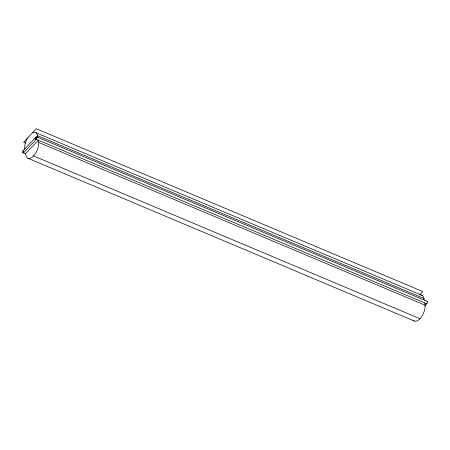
<?xml version="1.0" encoding="UTF-8"?>
<svg xmlns="http://www.w3.org/2000/svg" width="450" height="450" viewBox="0 0 450 450"><rect width="100%" height="100%" fill="white"/><g stroke="black" fill="none" stroke-linecap="round" stroke-linejoin="round"><path stroke-width="0.67" d="M27.366 138.257L26.848 139.146A10.89 5.333 -67.2 0 0 24.857 149.197M23.214 150.621L35.893 137.132L36.276 139.297L23.597 152.786A1.524 0.748 -67.2 0 1 22.517 152.651A1.524 0.748 -67.2 0 1 23.214 150.621L23.597 152.786L25.644 153.647L26.044 155.936A10.991 5.383 -67.2 0 0 33.576 155.925L419.991 318.701M25.644 153.647L38.318 140.158L38.723 142.447A10.991 5.383 -67.2 0 1 33.576 155.925M419.456 294.998L422.724 291.516L36.309 128.739L23.631 142.234L25.571 143.049M424.907 305.792L426.786 303.795A1.524 0.748 -67.2 0 0 427.5 302.079A1.524 0.748 -67.2 0 0 426.87 301.303M32.574 132.716L33.188 132.401A10.89 5.333 -67.2 0 1 37.536 135.709L423.956 298.485L424.254 300.201M36.006 132.756L422.426 295.532M426.786 303.795L36.276 139.297A1.524 0.748 -67.2 0 1 35.218 138.493A1.524 0.748 -67.2 0 1 36.759 136.856L427.264 301.354M38.723 142.447L425.143 305.218A10.991 5.383 -67.2 0 1 420.744 317.835A10.991 5.383 -67.2 0 1 413.168 320.102M27.759 158.192L414.18 320.968M424.738 302.934L425.143 305.218M37.536 135.709L37.839 137.424M421.132 295.003A10.89 5.333 -67.2 0 1 423.956 298.485M36.759 136.856A1.524 0.748 -67.2 0 1 36.276 139.297"/></g></svg>
